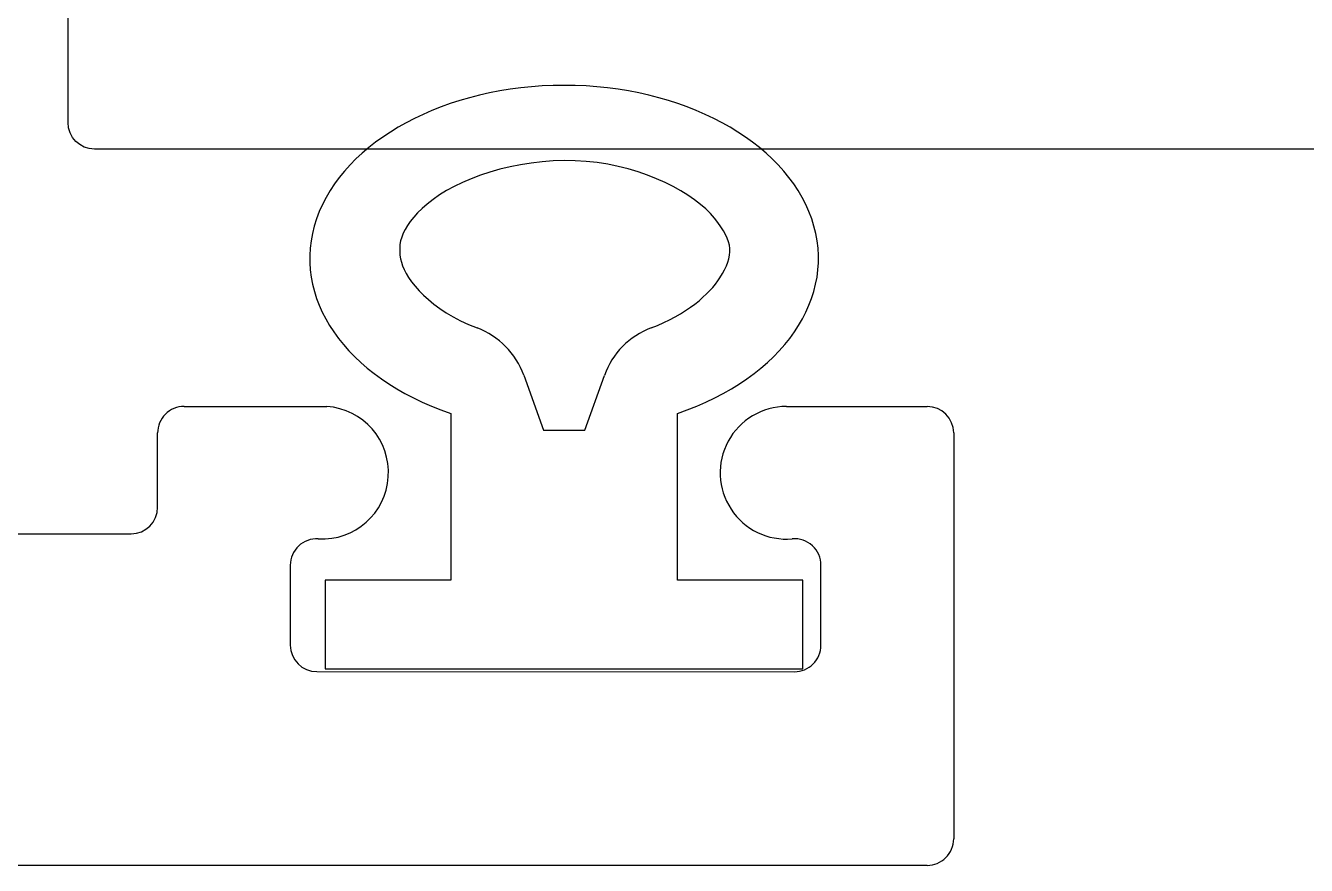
# Model space of a CAD drawing. Extents: x -82 to 113, y -82 to 93.
# Drawn here: x 26.2217 to 26.7044, y 69.3736 to 69.6902 of the extents above; entities that cross this region are included whole.
import ezdxf

# ---------------------------------------------------------------- set-up
doc = ezdxf.new("R2010")
doc.units = 0
doc.header["$MEASUREMENT"] = 0
doc.layers.get('0').update_dxf_attribs({"linetype": 'CONTINUOUS'})
for name, color, linetype in [('PROFILE NUMBER', 150, 'CONTINUOUS'), ('TEXT', 7, 'CONTINUOUS'), ('VENT', 5, 'CONTINUOUS')]:
    doc.layers.add(name, color=color, linetype=linetype)

# ---------------------------------------------------------------- blocks, each defined once
blk = doc.blocks.new('25199')
at = {"layer": 'PROFILE NUMBER', "color": 5}
for p, q in [((-0.01521051957653032, 0.1106896148292474), (-0.007749999999999924, 0.08999999999999986)), ((0.00774999999999948, 0.08999999999999986), (0.01519446669400108, 0.1106715462288225)), ((-0.007749999999999924, 0.08999999999999986), (0.00774999999999948, 0.08999999999999986))]:
    blk.add_line(p, q, dxfattribs=at)
blk.add_lwpolyline([(-0.04274999999999984, 0.09633816826920164), (-0.04274999999999984, 0.03350000000000009), (-0.08999999999999964, 0.03350000000000009), (-0.08999999999999964, 0), (0.08999999999999986, 0), (0.08999999999999986, 0.03350000000000009), (0.0427499999999994, 0.03350000000000009), (0.0427499999999994, 0.0963373870958626)], dxfattribs=at)
for centre, start, end in [((-0.0434318092396988, 0.1005132299260959), 19.82892269244887, 69.20119031117717), ((0.04341990956300487, 0.1005066864241522), 110.7696644684781, 160.1944742157147)]:
    blk.add_arc(centre, 0.03, start, end, dxfattribs=at)
blk.add_ellipse((-4.733546887791817e-12, 0.1547438992746845), major_axis=(-0.09584999998609164, 1.632350674349441e-06), ratio=0.6808155906938698, start_param=2.033109077397576, end_param=7.391692073469735, dxfattribs=at)
blk.add_open_spline([(0.03278155062443584, 0.1285570931786748), (0.04593356776852846, 0.1335451092302607), (0.05492859995713829, 0.1413061922345756), (0.06409057410667193, 0.1560633787707105), (0.06400661669602474, 0.1607760015082876), (0.0493764310855096, 0.1790800168910452), (0.03041141242661898, 0.189478056639976), (-0.01378665056697064, 0.1931720255030851), (-0.03712521695659059, 0.1863157509970782), (-0.0616533007636933, 0.1675795711090672), (-0.06317205647424061, 0.160356296995058), (-0.05955899168315466, 0.1465074545360509), (-0.05041095838509878, 0.1352554855522836), (-0.03277918299535057, 0.1285582215314577)], degree=3, knots=[2.056982056391274, 2.056982056391274, 2.056982056391274, 2.056982056391274, 2.724403093465972, 2.724403093465972, 3.660137074155362, 3.660137074155362, 4.595871054844753, 4.595871054844753, 5.531605035534144, 5.531605035534144, 6.467339016223534, 6.467339016223534, 7.367720101771619, 7.367720101771619, 7.367720101771619, 7.367720101771619], dxfattribs=at)
blk = doc.blocks.new('3206-2_Astragal_Component')
for p, q in [((-0.1630000000000038, 1.030500000000018), (-0.01000000000001222, 1.030500000000018)), ((-0.1729999999999947, 0.9675041692738091), (-0.1729999999999947, 1.020500000000027)), ((-7.105427357601002e-15, 1.020500000000027), (7.105427357601002e-15, -1.020500000000027)), ((-0.08299374695805994, 0.9805041692737291), (-0.1131288084520961, 0.9805041692737291)), ((-0.07306879476109174, 0.7905000000000086), (-0.07299374782720491, 0.9705000000000723)), ((-0.1729999999999947, 0.740500000000063), (-0.1729999999999947, 0.7942713830221351)), ((-0.1131197286924746, 0.7805041692737973), (-0.08306879389177624, 0.7805041692737973)), ((-0.1350000000000051, 0.7305000000000632), (-0.1629999999999967, 0.7305000000000632)), ((-0.1249999999999858, 0.4198766211574823), (-0.1250000000000071, 0.7205000000000643))]:
    blk.add_line(p, q)
for centre, radius, start, end in [((-0.1630000000000038, 1.020500000000027), 0.009999999999990905, 90, 180), ((-0.01000000000000156, 1.020500000000023), 0.009999999999994458, 2.035554996137779e-11, 90.00000000006106), ((-0.1131288084520666, 0.9705041692737394), 0.009999999999989684, 90.00000000016897, 184.9171003357045), ((-0.0829937469580568, 0.9705041692737351), 0.009999999999994062, 359.9761118208568, 90.00000000001805), ((-0.1480000000001957, 0.9675041692739228), 0.02499999999979901, 180.0000000002605, 4.917100335078291), ((-0.1480625391116424, 0.7925041692737409), 0.02499999999981228, 356.7241710403291, 175.9464638040255), ((-0.1131197286924944, 0.7905041692738167), 0.01000000000001941, 176.7241710402629, 270.0000000001135), ((-0.08306879389172692, 0.7905041692735746), 0.009999999999777298, 269.9999999997174, 359.976111821411), ((-0.1629999999999958, 0.7405000000000621), 0.009999999999998899, 179.9999999999949, 269.9999999999949), ((-0.1350000000000059, 0.7205000000000644), 0.009999999999998788, 359.9999999999994, 89.99999999999555)]:
    blk.add_arc(centre, radius, start, end)
blk = doc.blocks.new('3206_Astragal_Assembly')
at = {"rotation": 90}
blk.add_blockref('3206-2_Astragal_Component', (1.665334536937735e-16, 0), dxfattribs=at)
blk = doc.blocks.new('3205-2_Sash_Component')
for p, q in [((-0.1934999999999398, 3.622602770101253), (-0.6559661407916444, 3.622602770101253)), ((-0.1834999999999383, 3.142602770101252), (-0.1834999999999383, 3.612602770101253))]:
    blk.add_line(p, q)
blk.add_arc((-0.1934999999999394, 3.612602770101252), 0.01000000000000112, 7.633331235511585e-12, 90.00000000000253)
blk = doc.blocks.new('3205_Sash_Yoke_Assembly')
at = {"xscale": -1, "rotation": 270}
blk.add_blockref('3205-2_Sash_Component', (-3.288852770101252, -0.07650000000005555), dxfattribs=at)
blk = doc.blocks.new('3200_Meeting_Stile_Assembly')
at = {"xscale": -1}
for name, p in [('3206_Astragal_Assembly', (-0.01562499999999966, 2.250000082920671)), ('3205_Sash_Yoke_Assembly', (1.014875000000018, 2.240000082920659))]:
    blk.add_blockref(name, p, dxfattribs=at)

msp = doc.modelspace()

# ---------------------------------------------------------------- block references
at = {"layer": 'TEXT'}
msp.add_blockref('25199', (26.42464245241606, 69.44768319177135), dxfattribs=at)
at = {"layer": 'VENT', "xscale": -1, "rotation": 180}
msp.add_blockref('3200_Meeting_Stile_Assembly', (25.55656821522366, 71.62362920543643), dxfattribs=at)

doc.saveas('drawing.dxf')
